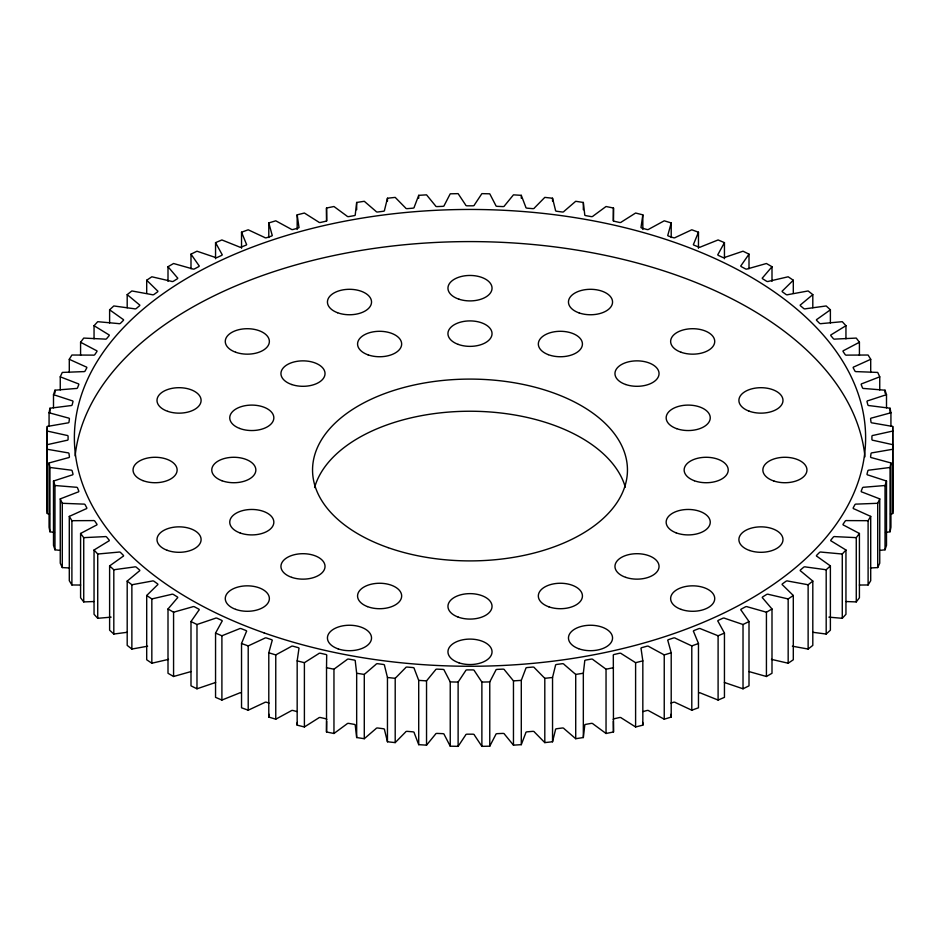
<?xml version="1.0" encoding="UTF-8"?>
<svg xmlns="http://www.w3.org/2000/svg" width="940" height="940" viewBox="0 0 940 940"><rect width="100%" height="100%" fill="white"/><g stroke="black" fill="none" stroke-linecap="round" stroke-linejoin="round"><path stroke-width="1.41" d="M326.638 721.239L326.521 731.978L333.959 733.482L346.884 723.976A1.539 0.893 0 0 1 348.811 723.4L354.251 724.364A1.539 0.893 0 0 1 355.273 725.48L356.671 737.536L364.285 738.711L375.941 728.676A1.539 0.893 0 0 1 377.798 728.007L383.332 728.735A1.539 0.893 0 0 1 384.507 729.804L387.456 741.766L395.2 742.612L405.528 732.096A1.539 0.893 0 0 1 407.29 731.355L412.907 731.837A1.539 0.893 0 0 1 414.211 732.848L418.711 744.656L426.537 745.161L435.467 734.234A1.539 0.893 0 0 1 437.135 733.411L442.799 733.658A1.539 0.893 0 0 1 444.232 734.61L450.237 746.184L458.121 746.36L465.606 735.08A1.539 0.893 0 0 1 467.156 734.187L472.844 734.187A1.539 0.893 0 0 1 474.395 735.08L481.879 746.36L489.764 746.184L495.768 734.61A1.539 0.893 0 0 1 497.201 733.658L502.865 733.411A1.539 0.893 0 0 1 504.533 734.234L513.463 745.161L521.289 744.656L525.789 732.848A1.539 0.893 0 0 1 527.093 731.837L532.71 731.355A1.539 0.893 0 0 1 534.472 732.096L544.801 742.612L552.544 741.766L555.493 729.804A1.539 0.893 0 0 1 556.668 728.735L562.202 728.007A1.539 0.893 0 0 1 564.059 728.676L575.715 738.711L583.329 737.536L584.727 725.48A1.539 0.893 0 0 1 585.749 724.364L591.189 723.4A1.539 0.893 0 0 1 593.116 723.976L606.042 733.482L613.479 731.978L613.362 721.239M326.779 719.441A1.539 0.893 0 0 0 325.804 718.748L320.517 717.549A1.539 0.893 0 0 0 318.507 718.043L304.396 726.973L297.169 725.151L297.169 660.867L298.908 648.823A1.539 0.893 0 0 0 298.18 647.636L293.057 646.215A1.539 0.893 0 0 0 290.989 646.626L275.761 654.91L268.793 652.783L272.071 640.857A1.539 0.893 0 0 0 271.495 639.635L266.572 638.002A1.539 0.893 0 0 0 264.469 638.319L248.207 645.921L241.533 643.5L246.351 631.75A1.539 0.893 0 0 0 245.939 630.505L241.239 628.66A1.539 0.893 0 0 0 239.089 628.895L221.899 635.781L215.554 633.078L221.887 621.552A1.539 0.893 0 0 0 221.629 620.306L217.187 618.261A1.539 0.893 0 0 0 215.013 618.391L196.977 624.513L190.996 621.552L198.798 610.342A1.539 0.893 0 0 0 198.704 609.073L194.545 606.841A1.539 0.893 0 0 0 192.359 606.888L173.571 612.21L168.001 609.002L177.225 598.157A1.539 0.893 0 0 0 177.308 596.9L173.442 594.491A1.539 0.893 0 0 0 171.256 594.433L151.834 598.945L146.699 595.49L157.297 585.08A1.539 0.893 0 0 0 157.532 583.822L153.996 581.261A1.539 0.893 0 0 0 151.822 581.108L131.87 584.762L127.194 581.096L139.12 571.168A1.539 0.893 0 0 0 139.519 569.934L136.312 567.22A1.539 0.893 0 0 0 134.173 566.985L113.811 569.758L109.616 565.904L122.788 556.527A1.539 0.893 0 0 0 123.352 555.305L120.508 552.462A1.539 0.893 0 0 0 118.393 552.133L97.725 554.024L94.047 550.006L108.406 541.217A1.539 0.893 0 0 0 109.111 540.018L106.643 537.057A1.539 0.893 0 0 0 104.587 536.646L83.731 537.645L80.582 533.473L96.033 525.319A1.539 0.893 0 0 0 96.902 524.168L94.823 521.113A1.539 0.893 0 0 0 92.825 520.596L71.898 520.689L69.29 516.401L85.763 508.94A1.539 0.893 0 0 0 86.774 507.823L85.094 504.686A1.539 0.893 0 0 0 83.166 504.099L62.287 503.288L60.254 498.893L77.632 492.161A1.539 0.893 0 0 0 78.784 491.091L77.527 487.895A1.539 0.893 0 0 0 75.682 487.214L54.967 485.51L53.498 481.045L71.699 475.088A1.539 0.893 0 0 0 72.991 474.065L72.145 470.822A1.539 0.893 0 0 0 70.394 470.071L49.949 467.474L49.068 462.95L67.997 457.792A1.539 0.893 0 0 0 69.419 456.84L68.984 453.562A1.539 0.893 0 0 0 67.339 452.739L47.294 449.273L47 444.726L66.54 440.39A1.539 0.893 0 0 0 68.079 439.497L68.079 436.219A1.539 0.893 0 0 0 66.54 435.326L47 431.002L47.294 426.454L67.339 422.977A1.539 0.893 0 0 0 68.984 422.154L69.419 418.876A1.539 0.893 0 0 0 67.997 417.924L49.068 412.766L49.949 408.242L70.394 405.645A1.539 0.893 0 0 0 72.145 404.893L72.991 401.65A1.539 0.893 0 0 0 71.699 400.628L53.498 394.671L54.967 390.206L75.682 388.502A1.539 0.893 0 0 0 77.527 387.821L78.784 384.625A1.539 0.893 0 0 0 77.632 383.555L60.254 376.822L62.287 372.428L83.166 371.629A1.539 0.893 0 0 0 85.094 371.03L86.774 367.893A1.539 0.893 0 0 0 85.763 366.776L69.29 359.315L71.898 355.026L92.825 355.12A1.539 0.893 0 0 0 94.823 354.615L96.902 351.56A1.539 0.893 0 0 0 96.033 350.397L80.582 342.254L83.731 338.083L104.587 339.082A1.539 0.893 0 0 0 106.643 338.659L109.111 335.697A1.539 0.893 0 0 0 108.406 334.511L94.047 325.71L97.725 321.691L118.393 323.583A1.539 0.893 0 0 0 120.508 323.254L123.352 320.411A1.539 0.893 0 0 0 122.788 319.189L109.616 309.812L113.811 305.958L134.173 308.743A1.539 0.893 0 0 0 136.312 308.496L139.519 305.782A1.539 0.893 0 0 0 139.12 304.548L127.194 294.62L131.87 290.954L151.822 294.608A1.539 0.893 0 0 0 153.996 294.467L157.532 291.894A1.539 0.893 0 0 0 157.297 290.648L146.699 280.226L151.834 276.783L171.256 281.283A1.539 0.893 0 0 0 173.442 281.225L177.308 278.828A1.539 0.893 0 0 0 177.225 277.558L168.001 266.725L173.571 263.505L192.359 268.828A1.539 0.893 0 0 0 194.545 268.875L198.704 266.643A1.539 0.893 0 0 0 198.798 265.374L190.996 254.164L196.977 251.203L215.013 257.325A1.539 0.893 0 0 0 217.187 257.466L221.629 255.41A1.539 0.893 0 0 0 221.887 254.164L215.554 242.649L221.899 239.947L239.089 246.832A1.539 0.893 0 0 0 241.239 247.055L245.939 245.211A1.539 0.893 0 0 0 246.351 243.965L241.533 232.215L248.207 229.795L264.469 237.397A1.539 0.893 0 0 0 266.572 237.726L271.495 236.081A1.539 0.893 0 0 0 272.071 234.859L268.793 222.933L275.761 220.806L290.989 229.09A1.539 0.893 0 0 0 293.057 229.501L298.18 228.079A1.539 0.893 0 0 0 298.908 226.893L297.169 214.849L304.396 213.028L318.507 221.958A1.539 0.893 0 0 0 320.517 222.451L325.804 221.253A1.539 0.893 0 0 0 326.685 220.101L326.521 208.022L333.959 206.518L346.884 216.024A1.539 0.893 0 0 0 348.811 216.6L354.251 215.636A1.539 0.893 0 0 0 355.273 214.52L356.671 202.464L364.285 201.289L375.941 211.324A1.539 0.893 0 0 0 377.798 211.993L383.332 211.265A1.539 0.893 0 0 0 384.507 210.196L387.456 198.234L395.2 197.388L405.528 207.905A1.539 0.893 0 0 0 407.29 208.645L412.907 208.163A1.539 0.893 0 0 0 414.211 207.153L418.711 195.344L426.537 194.839L435.467 205.766A1.539 0.893 0 0 0 437.135 206.589L442.799 206.342A1.539 0.893 0 0 0 444.232 205.39L450.237 193.816L458.121 193.64L465.606 204.92A1.539 0.893 0 0 0 467.156 205.813L472.844 205.813A1.539 0.893 0 0 0 474.395 204.92L481.879 193.64L489.764 193.816L495.768 205.39A1.539 0.893 0 0 0 497.201 206.342L502.865 206.589A1.539 0.893 0 0 0 504.533 205.766L513.463 194.839L521.289 195.344L525.789 207.153A1.539 0.893 0 0 0 527.093 208.163L532.71 208.645A1.539 0.893 0 0 0 534.472 207.905L544.801 197.388L552.544 198.234L555.493 210.196A1.539 0.893 0 0 0 556.668 211.265L562.202 211.993A1.539 0.893 0 0 0 564.059 211.324L575.715 201.289L583.329 202.464L584.727 214.52A1.539 0.893 0 0 0 585.749 215.636L591.189 216.6A1.539 0.893 0 0 0 593.116 216.024L606.042 206.518L613.479 208.022L613.315 220.101A1.539 0.893 0 0 0 614.196 221.253L619.484 222.451A1.539 0.893 0 0 0 621.493 221.958L635.605 213.028L642.831 214.849L642.831 229.454M297.169 725.151L297.299 722.437M642.831 214.849L641.092 226.893A1.539 0.893 0 0 0 641.82 228.079L646.943 229.501A1.539 0.893 0 0 0 649.011 229.09L664.239 220.806L671.207 222.933L671.207 237.538M47 495.274L47.294 490.727M890.497 514.015L892.706 513.546L893 508.998L892.706 426.454L872.661 422.977A1.539 0.893 0 0 1 871.016 422.154L870.581 418.876A1.539 0.893 0 0 1 872.003 417.924L890.932 412.766L890.051 408.242L869.606 405.645A1.539 0.893 0 0 1 867.855 404.893L867.009 401.65A1.539 0.893 0 0 1 868.302 400.628L886.502 394.671L885.034 390.206L864.318 388.502A1.539 0.893 0 0 1 862.474 387.821L861.216 384.625A1.539 0.893 0 0 1 862.368 383.555L879.746 376.822L877.713 372.428L856.834 371.629A1.539 0.893 0 0 1 854.907 371.03L853.226 367.893A1.539 0.893 0 0 1 854.237 366.776L870.71 359.315L868.102 355.026L847.175 355.12A1.539 0.893 0 0 1 845.178 354.615L843.098 351.56A1.539 0.893 0 0 1 843.967 350.397L859.418 342.254L856.269 338.083L835.413 339.082A1.539 0.893 0 0 1 833.357 338.659L830.889 335.697A1.539 0.893 0 0 1 831.595 334.511L845.953 325.71L842.275 321.691L821.607 323.583A1.539 0.893 0 0 1 819.492 323.254L816.649 320.411A1.539 0.893 0 0 1 817.212 319.189L830.384 309.812L826.19 305.958L805.827 308.743A1.539 0.893 0 0 1 803.688 308.496L800.481 305.782A1.539 0.893 0 0 1 800.88 304.548L812.806 294.62L808.13 290.954L788.178 294.608A1.539 0.893 0 0 1 786.005 294.467L782.468 291.894A1.539 0.893 0 0 1 782.703 290.648L793.301 280.226L788.167 276.783L768.744 281.283A1.539 0.893 0 0 1 766.558 281.225L762.693 278.828A1.539 0.893 0 0 1 762.775 277.558L771.999 266.725L766.429 263.505L747.641 268.828A1.539 0.893 0 0 1 745.455 268.875L741.296 266.643A1.539 0.893 0 0 1 741.202 265.374L749.004 254.164L743.023 251.203L724.987 257.325A1.539 0.893 0 0 1 722.813 257.466L718.371 255.41A1.539 0.893 0 0 1 718.113 254.164L724.446 242.649L718.101 239.947L700.911 246.832A1.539 0.893 0 0 1 698.761 247.055L694.061 245.211A1.539 0.893 0 0 1 693.65 243.965L698.467 232.215L691.793 229.795L675.531 237.397A1.539 0.893 0 0 1 673.428 237.726L668.505 236.081A1.539 0.893 0 0 1 667.929 234.859L671.207 222.933M613.479 731.978L613.315 655.615A1.539 0.893 0 0 1 614.196 654.463L619.484 653.265A1.539 0.893 0 0 1 621.493 653.77L635.605 662.688L642.831 660.867L641.092 648.823A1.539 0.893 0 0 1 641.82 647.636L646.943 646.215A1.539 0.893 0 0 1 649.011 646.626L664.239 654.91L671.207 652.783L667.929 640.857A1.539 0.893 0 0 1 668.505 639.635L673.428 638.002A1.539 0.893 0 0 1 675.531 638.319L691.793 645.921L698.467 643.5L693.65 631.75A1.539 0.893 0 0 1 694.061 630.505L698.761 628.66A1.539 0.893 0 0 1 700.911 628.895L718.101 635.781L724.446 633.078L718.113 621.552A1.539 0.893 0 0 1 718.371 620.306L722.813 618.261A1.539 0.893 0 0 1 724.987 618.391L743.023 624.513L749.004 621.552L741.202 610.342A1.539 0.893 0 0 1 741.296 609.073L745.455 606.841A1.539 0.893 0 0 1 747.641 606.888L766.429 612.21L771.999 609.002L762.775 598.157A1.539 0.893 0 0 1 762.693 596.9L766.558 594.491A1.539 0.893 0 0 1 768.744 594.433L788.167 598.945L793.301 595.49L782.703 585.08A1.539 0.893 0 0 1 782.468 583.822L786.005 581.261A1.539 0.893 0 0 1 788.178 581.108L808.13 584.762L812.806 581.096L800.88 571.168A1.539 0.893 0 0 1 800.481 569.934L803.688 567.22A1.539 0.893 0 0 1 805.827 566.985L826.19 569.758L830.384 565.904L817.212 556.527A1.539 0.893 0 0 1 816.649 555.305L819.492 552.462A1.539 0.893 0 0 1 821.607 552.133L842.275 554.024L845.953 550.006L831.595 541.217A1.539 0.893 0 0 1 830.889 540.018L833.357 537.057A1.539 0.893 0 0 1 835.413 536.646L856.269 537.645L859.418 533.473L843.967 525.319A1.539 0.893 0 0 1 843.098 524.168L845.178 521.113A1.539 0.893 0 0 1 847.175 520.596L868.102 520.689L870.71 516.401L854.237 508.94A1.539 0.893 0 0 1 853.226 507.823L854.907 504.686A1.539 0.893 0 0 1 856.834 504.099L877.713 503.288L879.746 498.893L862.368 492.161A1.539 0.893 0 0 1 861.216 491.091L862.474 487.895A1.539 0.893 0 0 1 864.318 487.214L885.034 485.51L886.502 481.045L868.302 475.088A1.539 0.893 0 0 1 867.009 474.065L867.855 470.822A1.539 0.893 0 0 1 869.606 470.071L890.051 467.474L890.932 462.95L872.003 457.792A1.539 0.893 0 0 1 870.581 456.84L871.016 453.562A1.539 0.893 0 0 1 872.661 452.739L892.706 449.273L893 444.726L873.46 440.39A1.539 0.893 0 0 1 871.92 439.497L871.92 436.219A1.539 0.893 0 0 1 873.46 435.326L893 431.002M296.899 711.568L293.057 710.499A1.539 0.893 0 0 0 290.989 710.91L275.761 719.194L268.793 717.067L269.263 714.377M885.527 532.486L890.051 531.758L890.932 527.234L890.932 462.95M583.329 737.536L583.329 673.252L584.727 661.196A1.539 0.893 0 0 1 585.749 660.08L591.189 659.116A1.539 0.893 0 0 1 593.116 659.704L606.042 669.198L613.479 667.706M880.439 550.323L885.034 549.794L886.502 545.329L886.502 481.045M552.544 741.766L552.544 677.482L555.493 665.52A1.539 0.893 0 0 1 556.668 664.451L562.202 663.722A1.539 0.893 0 0 1 564.059 664.392L575.715 674.427L583.329 673.252M870.346 567.983L877.713 567.572L879.746 563.178L879.746 498.893M521.289 744.656L521.289 680.372L525.789 668.575A1.539 0.893 0 0 1 527.093 667.564L532.71 667.071A1.539 0.893 0 0 1 534.472 667.811L544.801 678.327L544.801 742.612M859.36 585.044L868.102 584.974L870.71 580.685L870.71 516.401M489.764 746.184L489.764 681.911L495.768 670.337A1.539 0.893 0 0 1 497.201 669.386L502.865 669.139A1.539 0.893 0 0 1 504.533 669.95L513.463 680.877L513.463 745.161M846.188 601.541L856.269 601.917L859.418 597.746L859.418 533.473M458.121 746.36L458.121 682.076L465.606 670.796A1.539 0.893 0 0 1 467.156 669.903L472.844 669.903A1.539 0.893 0 0 1 474.395 670.796L481.879 682.076L481.879 746.36M828.88 617.145L842.275 618.309L845.953 614.29L845.953 550.006M426.537 745.161L426.537 680.877L435.467 669.95A1.539 0.893 0 0 1 437.135 669.139L442.799 669.386A1.539 0.893 0 0 1 444.232 670.337L450.237 681.911L450.237 746.184M812.982 632.314L826.19 634.042L830.384 630.188L830.384 565.904M395.2 742.612L395.2 678.327L405.528 667.811A1.539 0.893 0 0 1 407.29 667.071L412.907 667.564A1.539 0.893 0 0 1 414.211 668.575L418.711 680.372L418.711 744.656M792.373 646.203L808.13 649.047L812.806 645.38L812.806 581.096M297.169 660.867L304.396 662.688L318.507 653.77A1.539 0.893 0 0 1 320.517 653.265L325.804 654.463A1.539 0.893 0 0 1 326.685 655.615L326.521 667.706L333.959 669.198L346.884 659.704A1.539 0.893 0 0 1 348.811 659.116L354.251 660.08A1.539 0.893 0 0 1 355.273 661.196L356.671 673.252L364.285 674.427L375.941 664.392A1.539 0.893 0 0 1 377.798 663.722L383.332 664.451A1.539 0.893 0 0 1 384.507 665.52L387.456 677.482L387.456 741.766M771.47 659.375L788.167 663.217L793.301 659.774L793.301 595.49M748.957 671.559L766.429 676.495L771.999 673.275L771.999 609.002M724.341 682.405A1.539 0.893 0 0 1 724.987 682.675L743.023 688.797L749.004 685.836L749.004 621.552M698.761 692.945A1.539 0.893 0 0 1 700.911 693.168L718.101 700.053L724.446 697.351L724.446 633.078M241.533 643.5L241.533 707.785L248.207 710.205L264.469 702.603A1.539 0.893 0 0 1 266.572 702.274L269.04 703.096M670.96 703.096L673.428 702.274A1.539 0.893 0 0 1 675.531 702.603L691.793 710.205L698.467 707.785L698.467 643.5M215.554 633.078L215.554 697.351L221.899 700.053L239.089 693.168A1.539 0.893 0 0 1 241.239 692.945M643.101 711.568L646.943 710.499A1.539 0.893 0 0 1 649.011 710.91L664.239 719.194L671.207 717.067L671.207 652.783M190.996 621.552L190.996 685.836L196.977 688.797L215.013 682.675A1.539 0.893 0 0 1 215.66 682.405M191.043 671.559L173.571 676.495L168.001 673.275L168.001 609.002M613.221 719.441A1.539 0.893 0 0 1 614.196 718.748L619.484 717.549A1.539 0.893 0 0 1 621.493 718.043L635.605 726.973L642.831 725.151L642.831 660.867M168.53 659.375L151.834 663.217L146.699 659.774L146.699 595.49M147.627 646.203L131.87 649.047L127.194 645.38L127.194 581.096M127.017 632.314L113.811 634.042L109.616 630.188L109.616 565.904M544.801 678.327L552.544 677.482M111.12 617.145L97.725 618.309L94.047 614.29L94.047 550.006M513.463 680.877L521.289 680.372M93.812 601.541L83.731 601.917L80.582 597.746L80.582 533.473M481.879 682.076L489.764 681.911M80.64 585.044L71.898 584.974L69.29 580.685L69.29 516.401M450.237 681.911L458.121 682.076M69.654 567.983L62.287 567.572L60.254 563.178L60.254 498.893M418.711 680.372L426.537 680.877M387.456 677.482L395.2 678.327M53.498 481.045L53.498 545.329L54.967 549.794L59.561 550.323M49.068 462.95L49.068 527.234L49.949 531.758L54.473 532.486M47 431.002L47 508.998L47.294 513.546L49.503 514.015M670.737 714.377L671.207 717.067M892.706 490.727L893 495.274M642.702 722.437L642.831 725.151M892.706 426.454L892.706 513.546M890.932 412.766L890.932 425.914M890.051 408.242L890.051 412.625M890.051 467.474L890.051 531.758M886.502 394.671L886.502 407.819M885.034 390.206L885.034 393.132M885.034 485.51L885.034 549.794M879.746 376.822L879.746 389.971M877.713 503.288L877.713 567.572M870.71 359.315L870.71 372.463M868.102 520.689L868.102 584.974M859.418 342.254L859.418 355.402M856.269 537.645L856.269 601.917M845.953 325.71L845.953 338.87M842.275 554.024L842.275 618.309M830.384 309.812L830.384 322.961M826.19 569.758L826.19 634.042M812.806 294.62L812.806 307.768M808.13 584.762L808.13 649.047M793.301 280.226L793.301 293.374M788.167 598.945L788.167 663.217M771.999 266.725L771.999 281.33M766.429 612.21L766.429 676.495M749.004 254.164L749.004 268.781M743.023 624.513L743.023 688.797M724.446 242.649L724.446 258.712M718.101 635.781L718.101 700.053M698.467 232.215L698.467 248.278M691.793 645.921L691.793 710.205M664.239 654.91L664.239 719.194M635.605 662.688L635.605 726.973M613.479 208.022L613.479 221.17M606.042 669.198L606.042 733.482M583.329 202.464L583.329 209.773M575.715 674.427L575.715 738.711M552.544 198.234L552.544 201.16M521.289 195.344L521.289 198.27M418.711 195.344L418.711 198.27M387.456 198.234L387.456 201.16M364.285 674.427L364.285 738.711M356.671 202.464L356.671 209.773M356.671 673.252L356.671 737.536M333.959 669.198L333.959 733.482M326.521 208.022L326.521 221.17M326.521 667.706L326.521 731.978M304.396 662.688L304.396 726.973M297.169 214.849L297.169 229.454M275.761 654.91L275.761 719.194M268.793 222.933L268.793 237.538M268.793 652.783L268.793 717.067M248.207 645.921L248.207 710.205M241.533 232.215L241.533 248.278M221.899 635.781L221.899 700.053M215.554 242.649L215.554 258.712M196.977 624.513L196.977 688.797M190.996 254.164L190.996 268.781M173.571 612.21L173.571 676.495M168.001 266.725L168.001 281.33M151.834 598.945L151.834 663.217M146.699 280.226L146.699 293.374M131.87 584.762L131.87 649.047M127.194 294.62L127.194 307.768M113.811 569.758L113.811 634.042M109.616 309.812L109.616 322.961M97.725 554.024L97.725 618.309M94.047 325.71L94.047 338.87M83.731 537.645L83.731 601.917M80.582 342.254L80.582 355.402M71.898 520.689L71.898 584.974M69.29 359.315L69.29 372.463M62.287 503.288L62.287 567.572M60.254 376.822L60.254 389.971M54.967 390.206L54.967 393.132M54.967 485.51L54.967 549.794M53.498 394.671L53.498 407.819M49.949 408.242L49.949 412.625M49.949 467.474L49.949 531.758M49.068 412.766L49.068 425.914M47.294 426.454L47.294 513.546M314.583 487.566A157.462 90.91 0 0 1 469.624 411.238A157.462 90.91 0 0 1 625.3 487.143M75.129 455.935A395.623 228.408 0 0 1 470.776 241.592A395.623 228.408 0 0 1 864.965 456.816M264.046 632.879A395.623 228.408 0 0 0 865.505 443.328A395.623 228.408 0 0 0 280.449 237.374A395.623 228.408 0 0 0 264.046 632.879M388.185 547.668A157.462 90.91 0 0 0 627.415 472.068A157.462 90.91 0 0 0 394.401 390.253A157.462 90.91 0 0 0 388.185 547.668M625.77 577.371A22.043 12.725 0 0 0 659.046 566.562A22.043 12.725 0 0 0 626.205 555.329A22.043 12.725 0 0 0 625.77 577.371M681.065 609.379A22.043 12.725 0 0 0 714.717 598.956A22.043 12.725 0 0 0 682.264 587.347A22.043 12.725 0 0 0 681.065 609.379M749.627 550.499A22.043 12.725 0 0 0 782.985 539.772A22.043 12.725 0 0 0 750.226 528.456A22.043 12.725 0 0 0 749.627 550.499M676.083 532.816A22.043 12.725 0 0 0 710.217 522.922A22.043 12.725 0 0 0 678.316 510.808A22.043 12.725 0 0 0 676.083 532.816M773.89 481.022A22.043 12.725 0 0 0 806.955 470A22.043 12.725 0 0 0 773.89 458.978A22.043 12.725 0 0 0 773.89 481.022M694.355 480.74A22.043 12.725 0 0 0 728.206 470.541A22.043 12.725 0 0 0 695.988 458.72A22.043 12.725 0 0 0 694.355 480.74M749.039 411.132A22.043 12.725 0 0 0 782.961 401.028A22.043 12.725 0 0 0 750.837 389.113A22.043 12.725 0 0 0 749.039 411.132M676.671 428.663A22.043 12.725 0 0 0 710.241 418.159A22.043 12.725 0 0 0 677.705 406.632A22.043 12.725 0 0 0 676.671 428.663M681.065 352.253A22.043 12.725 0 0 0 714.717 341.843A22.043 12.725 0 0 0 682.264 330.222A22.043 12.725 0 0 0 681.065 352.253M625.77 384.531A22.043 12.725 0 0 0 659.046 373.721A22.043 12.725 0 0 0 626.205 362.488A22.043 12.725 0 0 0 625.77 384.531M579.193 312.95A22.043 12.725 0 0 0 612.551 302.222A22.043 12.725 0 0 0 579.792 290.907A22.043 12.725 0 0 0 579.193 312.95M548.267 354.65A22.043 12.725 0 0 0 582.389 344.769A22.043 12.725 0 0 0 550.499 332.643A22.043 12.725 0 0 0 548.267 354.65M458.978 299.202A22.043 12.725 0 0 0 492.043 288.18A22.043 12.725 0 0 0 458.978 277.159A22.043 12.725 0 0 0 458.978 299.202M458.168 344.381A22.043 12.725 0 0 0 492.02 334.182A22.043 12.725 0 0 0 459.801 322.349A22.043 12.725 0 0 0 458.168 344.381M337.578 312.738A22.043 12.725 0 0 0 371.512 302.621A22.043 12.725 0 0 0 339.375 290.719A22.043 12.725 0 0 0 337.578 312.738M368.081 354.862A22.043 12.725 0 0 0 401.65 344.369A22.043 12.725 0 0 0 369.115 332.831A22.043 12.725 0 0 0 368.081 354.862M235.705 352.253A22.043 12.725 0 0 0 269.357 341.843A22.043 12.725 0 0 0 236.904 330.222A22.043 12.725 0 0 0 235.705 352.253M291.752 384.531A22.043 12.725 0 0 0 325.029 373.721A22.043 12.725 0 0 0 292.187 362.488A22.043 12.725 0 0 0 291.752 384.531M167.731 411.344A22.043 12.725 0 0 0 201.101 400.628A22.043 12.725 0 0 0 168.331 389.301A22.043 12.725 0 0 0 167.731 411.344M239.677 428.452A22.043 12.725 0 0 0 273.799 418.559A22.043 12.725 0 0 0 241.909 406.444A22.043 12.725 0 0 0 239.677 428.452M142.892 480.599A22.043 12.725 0 0 0 177.084 470.799A22.043 12.725 0 0 0 145.289 458.603A22.043 12.725 0 0 0 142.892 480.599M221.981 480.74A22.043 12.725 0 0 0 255.833 470.541A22.043 12.725 0 0 0 223.614 458.72A22.043 12.725 0 0 0 221.981 480.74M167.144 550.288A22.043 12.725 0 0 0 201.078 540.183A22.043 12.725 0 0 0 168.942 528.268A22.043 12.725 0 0 0 167.144 550.288M240.252 533.027A22.043 12.725 0 0 0 273.834 522.523A22.043 12.725 0 0 0 241.286 510.996A22.043 12.725 0 0 0 240.252 533.027M235.705 609.379A22.043 12.725 0 0 0 269.357 598.956A22.043 12.725 0 0 0 236.904 587.347A22.043 12.725 0 0 0 235.705 609.379M291.752 577.371A22.043 12.725 0 0 0 325.029 566.562A22.043 12.725 0 0 0 292.187 555.329A22.043 12.725 0 0 0 291.752 577.371M338.165 648.894A22.043 12.725 0 0 0 371.523 638.178A22.043 12.725 0 0 0 338.764 626.851A22.043 12.725 0 0 0 338.165 648.894M367.493 606.617A22.043 12.725 0 0 0 401.627 596.724A22.043 12.725 0 0 0 369.726 584.61A22.043 12.725 0 0 0 367.493 606.617M458.978 662.841A22.043 12.725 0 0 0 492.043 651.82A22.043 12.725 0 0 0 458.978 640.798A22.043 12.725 0 0 0 458.978 662.841M458.168 617.098A22.043 12.725 0 0 0 492.02 606.911A22.043 12.725 0 0 0 459.801 595.079A22.043 12.725 0 0 0 458.168 617.098M578.605 648.682A22.043 12.725 0 0 0 612.527 638.577A22.043 12.725 0 0 0 580.403 626.663A22.043 12.725 0 0 0 578.605 648.682M548.854 606.829A22.043 12.725 0 0 0 582.424 596.324A22.043 12.725 0 0 0 549.888 584.786A22.043 12.725 0 0 0 548.854 606.829"/></g></svg>
